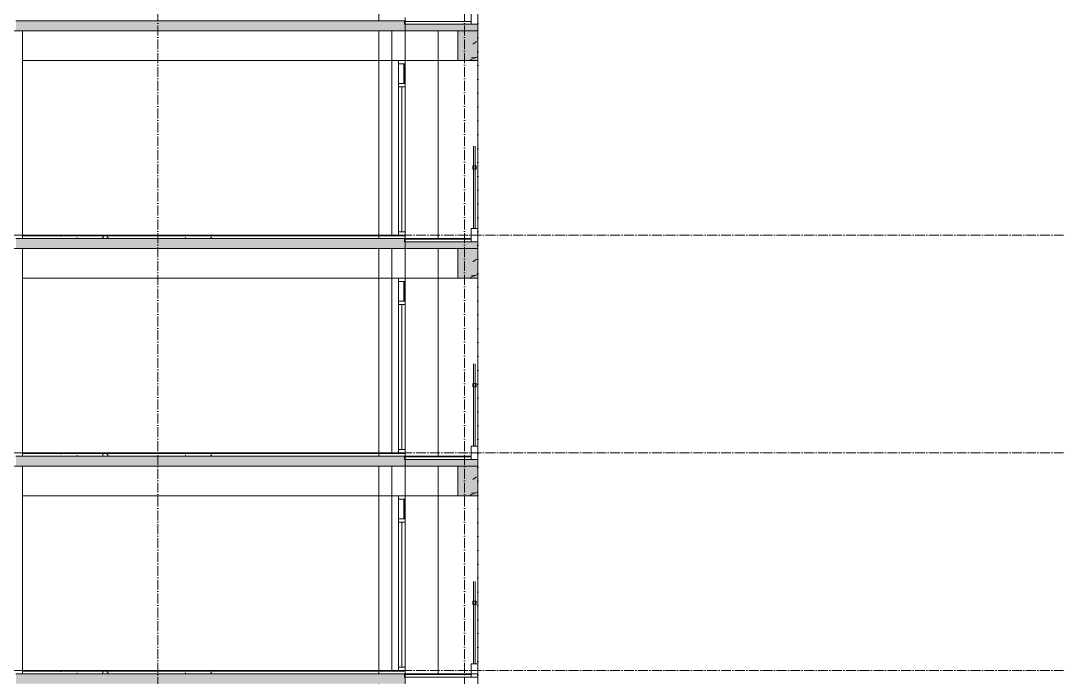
# Model space of a CAD drawing. Header units: millimetres. Extents: x -7075 to 54747, y -13937 to 93540.
# Drawn here: x 35675 to 51521, y 58100 to 68050 of the extents above; entities that cross this region are included whole.
import ezdxf

# ---------------------------------------------------------------- set-up
doc = ezdxf.new("R2010")
doc.units = ezdxf.units.MM
doc.linetypes.add('Grid Line', pattern=[4.2, 3, -0.6, 0, -0.6])
for name, color, linetype, lineweight in [('A-FLOR-HRAL', 41, 'Continuous', 5), ('CUA', 31, 'Continuous', 9), ('NET CAT', 3, 'Continuous', 5), ('NET CATConcrete', 3, 'Continuous', 5), ('NET THAY 1', 41, 'Continuous', 5), ('NET THAY 2', 55, 'Continuous', 5), ('NET-CAT', 3, 'Continuous', 15), ('NET-THAY', 2, 'Continuous', 9), ('TRUC', 225, 'Continuous', 5)]:
    doc.layers.add(name, color=color, linetype=linetype, lineweight=lineweight)
pattern_1 = [(0, (19236.3, 76100), (812.8, 203.2), [67.056, -542.544, 67.056, -542.544, -3251.2]), (0, (19236.3, 76100), (812.8, 203.2), [-1219.2, 67.056, -1152.144, 67.056, -542.544, -1422.4]), (0, (19236.3, 76100), (812.8, 203.2), [-3048, 67.056, -339.344, 67.056, -948.944]), (120, (19541.1, 76201.6), (-582.3764, 602.3054), [67.056, -542.544, 67.056, -3793.744]), (120, (19541.1, 76201.6), (-582.3764, 602.3054), [-676.656, -542.544, 67.056, -1152.144, -2032]), (120, (19541.1, 76201.6), (-582.3764, 602.3054), [-2438.4, 67.056, -542.544, 67.056, -1355.344]), (120, (19541.1, 76201.6), (-582.3764, 602.3054), [-3115.056, -339.344, 67.056, -948.944]), (240, (19642.7, 76608), (-230.4236, -805.5054), [67.056, -542.544, 67.056, -3793.744]), (240, (19642.7, 76608), (-230.4236, -805.5054), [-676.656, -542.544, 67.056, -1152.144, -2032]), (240, (19642.7, 76608), (-230.4236, -805.5054), [-2438.4, 67.056, -542.544, 67.056, -1355.344]), (240, (19642.7, 76608), (-230.4236, -805.5054), [-3115.056, -339.344, 67.056, -948.944])]
pattern_2 = [(0, (19236.3, 79400), (812.8, 203.2), [67.056, -542.544, 67.056, -542.544, -3251.2]), (0, (19236.3, 79400), (812.8, 203.2), [-1219.2, 67.056, -1152.144, 67.056, -542.544, -1422.4]), (0, (19236.3, 79400), (812.8, 203.2), [-3048, 67.056, -339.344, 67.056, -948.944]), (120, (19541.1, 79501.6), (-582.3764, 602.3054), [67.056, -542.544, 67.056, -3793.744]), (120, (19541.1, 79501.6), (-582.3764, 602.3054), [-676.656, -542.544, 67.056, -1152.144, -2032]), (120, (19541.1, 79501.6), (-582.3764, 602.3054), [-2438.4, 67.056, -542.544, 67.056, -1355.344]), (120, (19541.1, 79501.6), (-582.3764, 602.3054), [-3115.056, -339.344, 67.056, -948.944]), (240, (19642.7, 79908), (-230.4236, -805.5054), [67.056, -542.544, 67.056, -3793.744]), (240, (19642.7, 79908), (-230.4236, -805.5054), [-676.656, -542.544, 67.056, -1152.144, -2032]), (240, (19642.7, 79908), (-230.4236, -805.5054), [-2438.4, 67.056, -542.544, 67.056, -1355.344]), (240, (19642.7, 79908), (-230.4236, -805.5054), [-3115.056, -339.344, 67.056, -948.944])]
pattern_3 = [(0, (19236.3, 82700), (812.8, 203.2), [67.056, -542.544, 67.056, -542.544, -3251.2]), (0, (19236.3, 82700), (812.8, 203.2), [-1219.2, 67.056, -1152.144, 67.056, -542.544, -1422.4]), (0, (19236.3, 82700), (812.8, 203.2), [-3048, 67.056, -339.344, 67.056, -948.944]), (120, (19541.1, 82801.6), (-582.3764, 602.3054), [67.056, -542.544, 67.056, -3793.744]), (120, (19541.1, 82801.6), (-582.3764, 602.3054), [-676.656, -542.544, 67.056, -1152.144, -2032]), (120, (19541.1, 82801.6), (-582.3764, 602.3054), [-2438.4, 67.056, -542.544, 67.056, -1355.344]), (120, (19541.1, 82801.6), (-582.3764, 602.3054), [-3115.056, -339.344, 67.056, -948.944]), (240, (19642.7, 83208), (-230.4236, -805.5054), [67.056, -542.544, 67.056, -3793.744]), (240, (19642.7, 83208), (-230.4236, -805.5054), [-676.656, -542.544, 67.056, -1152.144, -2032]), (240, (19642.7, 83208), (-230.4236, -805.5054), [-2438.4, 67.056, -542.544, 67.056, -1355.344]), (240, (19642.7, 83208), (-230.4236, -805.5054), [-3115.056, -339.344, 67.056, -948.944])]

# ---------------------------------------------------------------- blocks, each defined once
blk = doc.blocks.new('M_Concrete-Rectangular-Column - C10-1500 x 300mm-1075075-A-A')
at = {"layer": 'NET CAT', "color": 4}
for p, q in [((41100, 58000), (41100, 54850)), ((42600, 58150), (41500, 58150)), ((42600, 58100), (42600, 58150)), ((42600, 54800), (42600, 57550)), ((41100, 54700), (41100, 51550)), ((42600, 51500), (42600, 54250)), ((41100, 51400), (41100, 48250)), ((42600, 48200), (42600, 50950)), ((41100, 48100), (41100, 44950)), ((42600, 44950), (42600, 47650)), ((42600, 44950), (41500, 44950))]:
    blk.add_line(p, q, dxfattribs=at)
blk = doc.blocks.new('M_Concrete-Rectangular-Column - C10-1500 x 300mm-V78-A-A')
at = {"layer": 'NET CAT', "color": 4}
for p, q in [((42600, 71350), (41500, 71350)), ((42600, 71300), (42600, 71350)), ((41100, 71200), (41100, 68050)), ((42600, 68000), (42600, 70750)), ((41100, 67900), (41100, 64750)), ((42600, 64700), (42600, 67450)), ((41100, 64600), (41100, 61450)), ((42600, 61400), (42600, 64150)), ((41100, 61300), (41100, 58150)), ((42600, 58150), (42600, 60850)), ((42600, 58150), (41500, 58150))]:
    blk.add_line(p, q, dxfattribs=at)
blk = doc.blocks.new('ALC1807-ASCENT PLAZA-KET CAU 180524_rvt-1-A-A')
at = {"color": 4, "lineweight": 5}
for name in ['M_Concrete-Rectangular-Column - C10-1500 x 300mm-V78-A-A', 'M_Concrete-Rectangular-Column - C10-1500 x 300mm-1075075-A-A']:
    blk.add_blockref(name, (0, 0), dxfattribs=at)
blk = doc.blocks.new('CUA LO GIA - DB6-1834140-A-A')
at = {"layer": 'CUA'}
for p, q in [((41400, 24500), (41400, 24450)), ((41500, 24500), (41400, 24500)), ((41400, 24450), (41500, 24450)), ((41400, 24150), (41400, 24450)), ((41490, 24450), (41480, 24450)), ((41480, 24450), (41480, 24150)), ((41490, 24150), (41490, 24450)), ((41500, 24450), (41500, 24500)), ((41500, 24150), (41500, 24450)), ((41500, 24150), (41400, 24150)), ((41400, 24150), (41400, 24100)), ((41400, 24100), (41500, 24100)), ((41450, 24100), (41400, 24100)), ((41400, 24100), (41400, 21900)), ((41450, 21900), (41450, 24100)), ((41480, 24150), (41490, 24150)), ((41500, 24100), (41500, 24150)), ((41500, 24100), (41500, 21900)), ((41400, 21900), (41400, 21850)), ((41500, 21900), (41400, 21900)), ((41400, 21900), (41450, 21900)), ((41500, 21850), (41500, 21900)), ((41400, 21850), (41500, 21850))]:
    blk.add_line(p, q, dxfattribs=at)
blk = doc.blocks.new('Railing - 25mm-V63-A-A')
at = {"layer": 'NET THAY 2'}
for p, q in [((37, 18700), (37, 19950)), ((62, 19950), (62, 18700))]:
    blk.add_line(p, q, dxfattribs=at)
blk = doc.blocks.new('Railing - Railing-1915012-A-A')
at = {"layer": 'A-FLOR-HRAL'}
for p, q in [((42525, 22950), (42525, 22900)), ((42575, 22950), (42525, 22950)), ((42525, 22900), (42575, 22900)), ((42575, 22900), (42575, 22950))]:
    blk.add_line(p, q, dxfattribs=at)
at = {"extrusion": (0, 0, -1), "zscale": -1}
blk.add_blockref('Railing - 25mm-V63-A-A', (-42600, 3300), dxfattribs=at)

msp = doc.modelspace()

# ---------------------------------------------------------------- hatches: boundary and pattern name
at = {"layer": 'NET CAT', "lineweight": 9}
h = msp.add_hatch(color=7, dxfattribs=at)
h.paths.add_polyline_path([(40110.6, 67900), (41499.9, 67900), (41499.9, 68050), (35649.9, 68050), (35649.9, 67900), (36906.2, 67900)], flags=0)
h.paths.add_polyline_path([(6949.9, 67900), (6949.9, 68050), (1099.9, 68050), (1099.9, 67900), (1657.6, 67900)], flags=0)
h.paths.add_polyline_path([(9649.9, 67900), (11599.9, 67900), (11599.9, 68050), (9649.9, 68050)], flags=0)
h.paths.add_polyline_path([(32949.9, 67900), (32949.9, 68050), (24699.9, 68050), (24699.9, 67900), (32799.9, 67900)], flags=0)
h = msp.add_hatch(color=7, dxfattribs=at)
h.paths.add_polyline_path([(40110.6, 67900), (41499.9, 67900), (41499.9, 68050), (35599.9, 68050), (35599.9, 67900), (36906.2, 67900)])
h.paths.add_polyline_path([(1099.9, 67900), (6949.9, 67900), (6949.9, 68050), (1099.9, 68050)])
h.paths.add_polyline_path([(9599.9, 67900), (11599.9, 67900), (11599.9, 68050), (9599.9, 68050)])
h.paths.add_polyline_path([(32999.9, 67900), (32999.9, 68050), (24699.9, 68050), (24699.9, 67900), (32900.6, 67900)])
for points in [[(42599.9, 67900), (42599.9, 68000), (41499.9, 68000), (41499.9, 67900), (42299.9, 67900)], [(42599.9, 67900), (42599.9, 68000), (41499.9, 68000), (41499.9, 67900)], [(42599.9, 64600), (42599.9, 64700), (41499.9, 64700), (41499.9, 64600), (42299.9, 64600)], [(42599.9, 64600), (42599.9, 64700), (41499.9, 64700), (41499.9, 64600)], [(42599.9, 61300), (42599.9, 61400), (41499.9, 61400), (41499.9, 61300), (42299.9, 61300)], [(42599.9, 61300), (42599.9, 61400), (41499.9, 61400), (41499.9, 61300)]]:
    msp.add_hatch(color=7, dxfattribs=at).paths.add_polyline_path(points, flags=0)
h = msp.add_hatch(color=7, dxfattribs=at)
h.paths.add_polyline_path([(40110.6, 64600), (41499.9, 64600), (41499.9, 64750), (35649.9, 64750), (35649.9, 64600), (36906.2, 64600)], flags=0)
h.paths.add_polyline_path([(6949.9, 64600), (6949.9, 64750), (1099.9, 64750), (1099.9, 64600), (1657.6, 64600)], flags=0)
h.paths.add_polyline_path([(9649.9, 64600), (11599.9, 64600), (11599.9, 64750), (9649.9, 64750)], flags=0)
h.paths.add_polyline_path([(32949.9, 64600), (32949.9, 64750), (24699.9, 64750), (24699.9, 64600), (32799.9, 64600)], flags=0)
h = msp.add_hatch(color=7, dxfattribs=at)
h.paths.add_polyline_path([(40110.6, 64600), (41499.9, 64600), (41499.9, 64750), (35599.9, 64750), (35599.9, 64600), (36906.2, 64600)])
h.paths.add_polyline_path([(1099.9, 64600), (6949.9, 64600), (6949.9, 64750), (1099.9, 64750)])
h.paths.add_polyline_path([(9599.9, 64600), (11599.9, 64600), (11599.9, 64750), (9599.9, 64750)])
h.paths.add_polyline_path([(32999.9, 64600), (32999.9, 64750), (24699.9, 64750), (24699.9, 64600), (32900.6, 64600)])
at = {"layer": 'NET CAT'}
h = msp.add_hatch(dxfattribs=at)
h.set_pattern_fill('FP_4', color=10, style=0, pattern_type=2)
h.set_pattern_definition(pattern_3)
h.paths.add_polyline_path([(35749.9, 64790), (41299.9, 64790), (41299.9, 64800), (35749.9, 64800)], flags=0)
h = msp.add_hatch(dxfattribs=at)
h.set_pattern_fill('FP_4', color=10, style=0, pattern_type=2)
h.set_pattern_definition(pattern_3)
h.paths.add_polyline_path([(36906.2, 64750), (41299.9, 64750), (41299.9, 64790), (35749.9, 64790), (35749.9, 64750)], flags=0)
h = msp.add_hatch(dxfattribs=at)
h.set_pattern_fill('FP_4', color=10, style=0, pattern_type=2)
h.set_pattern_definition(pattern_2)
h.paths.add_polyline_path([(35749.9, 61490), (41299.9, 61490), (41299.9, 61500), (35749.9, 61500)], flags=0)
h = msp.add_hatch(dxfattribs=at)
h.set_pattern_fill('FP_4', color=10, style=0, pattern_type=2)
h.set_pattern_definition(pattern_2)
h.paths.add_polyline_path([(36906.2, 61450), (41299.9, 61450), (41299.9, 61490), (35749.9, 61490), (35749.9, 61450)], flags=0)
at = {"layer": 'NET CAT', "lineweight": 9}
h = msp.add_hatch(color=7, dxfattribs=at)
h.paths.add_polyline_path([(40110.6, 61300), (41499.9, 61300), (41499.9, 61450), (35649.9, 61450), (35649.9, 61300), (36906.2, 61300)], flags=0)
h.paths.add_polyline_path([(6949.9, 61300), (6949.9, 61450), (1099.9, 61450), (1099.9, 61300), (1657.6, 61300)], flags=0)
h.paths.add_polyline_path([(9649.9, 61300), (11599.9, 61300), (11599.9, 61450), (9649.9, 61450)], flags=0)
h.paths.add_polyline_path([(32949.9, 61300), (32949.9, 61450), (24699.9, 61450), (24699.9, 61300), (32799.9, 61300)], flags=0)
h = msp.add_hatch(color=7, dxfattribs=at)
h.paths.add_polyline_path([(40110.6, 61300), (41499.9, 61300), (41499.9, 61450), (35599.9, 61450), (35599.9, 61300), (36906.2, 61300)])
h.paths.add_polyline_path([(1099.9, 61300), (6949.9, 61300), (6949.9, 61450), (1099.9, 61450)])
h.paths.add_polyline_path([(9599.9, 61300), (11599.9, 61300), (11599.9, 61450), (9599.9, 61450)])
h.paths.add_polyline_path([(32999.9, 61300), (32999.9, 61450), (24699.9, 61450), (24699.9, 61300), (32900.6, 61300)])
at = {"layer": 'NET CAT'}
h = msp.add_hatch(dxfattribs=at)
h.set_pattern_fill('FP_4', color=10, style=0, pattern_type=2)
h.set_pattern_definition(pattern_1)
h.paths.add_polyline_path([(35749.9, 58190), (41299.9, 58190), (41299.9, 58200), (35749.9, 58200)], flags=0)
h = msp.add_hatch(dxfattribs=at)
h.set_pattern_fill('FP_4', color=10, style=0, pattern_type=2)
h.set_pattern_definition(pattern_1)
h.paths.add_polyline_path([(36906.2, 58150), (41299.9, 58150), (41299.9, 58190), (35749.9, 58190), (35749.9, 58150)], flags=0)
at = {"layer": 'NET CAT', "lineweight": 9}
h = msp.add_hatch(color=7, dxfattribs=at)
h.paths.add_polyline_path([(40110.6, 58000), (41499.9, 58000), (41499.9, 58150), (35649.9, 58150), (35649.9, 58000), (36906.2, 58000)], flags=0)
h.paths.add_polyline_path([(6949.9, 58000), (6949.9, 58150), (1099.9, 58150), (1099.9, 58000), (1657.6, 58000)], flags=0)
h.paths.add_polyline_path([(9649.9, 58000), (11599.9, 58000), (11599.9, 58150), (9649.9, 58150)], flags=0)
h.paths.add_polyline_path([(32949.9, 58000), (32949.9, 58150), (24699.9, 58150), (24699.9, 58000), (32799.9, 58000)], flags=0)
h = msp.add_hatch(color=7, dxfattribs=at)
h.paths.add_polyline_path([(40110.6, 58000), (41499.9, 58000), (41499.9, 58150), (35599.9, 58150), (35599.9, 58000), (36906.2, 58000)])
h.paths.add_polyline_path([(1099.9, 58000), (6949.9, 58000), (6949.9, 58150), (1099.9, 58150)])
h.paths.add_polyline_path([(9599.9, 58000), (11599.9, 58000), (11599.9, 58150), (9599.9, 58150)])
h.paths.add_polyline_path([(32999.9, 58000), (32999.9, 58150), (24699.9, 58150), (24699.9, 58000), (32900.6, 58000)])
at = {"layer": 'NET CATConcrete'}
h = msp.add_hatch(dxfattribs=at)
h.set_pattern_fill('FP_1', color=256, style=0, pattern_type=2)
h.set_pattern_definition([(50, (19236.3, 82700), (1457.47, -127.51), [152.4, -1676.4]), (355, (19236.3, 82700), (-281.94, 1528.454), [121.92, -1341.12]), (100.451, (19357.8, 82689.4), (1175.54, 1400.93), [129.52, -1424.72]), (46.184, (19236.3, 83106.4), (2168.63, -336.34), [228.6, -2514.6]), (96.636, (19417, 83078.4), (1899.22, 1979.42), [194.28, -2137.08]), (351.184, (19236.3, 83106.4), (1899.24, 1979.4), [182.88, -2011.68]), (21, (19439.5, 83004.8), (1212.915, -818.12), [152.4, -1676.4]), (326, (19439.5, 83004.8), (494.42, 1473.504), [121.92, -1341.12]), (71.451, (19540.6, 82936.6), (1707.34, 655.37), [129.52, -1424.72]), (37.5, (19236.3, 82700), (24.709, 676.44), [67.056, -1257.808, 67.056, -1294.384, -1346.2]), (37.5, (19236.3, 82700), (24.709, 676.44), [-2686.304, 67.056, -1279.144]), (7.5, (19236.3, 82700), (534.558, 801.444), [67.056, -709.168, 67.056, -1227.328, -513.08]), (7.5, (19236.3, 82700), (534.558, 801.444), [-2070.61, 67.056, -446.024]), (327.5, (18783.16, 82700), (1084.728, -45.831), [67.056, -440.944, 67.056, -1517.904, -2103.12]), (327.5, (18783.16, 82700), (1084.728, -45.831), [-2092.96, 67.056, -2036.064]), (317.5, (18580, 82700), (1185.035, 203.414), [67.056, -593.344, 67.056, -985.52, -1493.52]), (317.5, (18580, 82700), (1185.035, 203.414), [-1712.976, 67.056, -1426.464])])
h.paths.add_polyline_path([(42299.9, 67450), (42599.9, 67450), (42599.9, 67900), (42299.9, 67900)], flags=0)
for points in [[(42299.9, 67450), (42599.9, 67450), (42599.9, 67900), (42299.9, 67900)], [(42299.9, 64150), (42599.9, 64150), (42599.9, 64600), (42299.9, 64600)], [(42299.9, 60850), (42599.9, 60850), (42599.9, 61300), (42299.9, 61300)]]:
    msp.add_hatch(color=256, dxfattribs=at).paths.add_polyline_path(points, flags=0)
h = msp.add_hatch(dxfattribs=at)
h.set_pattern_fill('FP_1', color=256, style=0, pattern_type=2)
h.set_pattern_definition([(50, (19236.3, 79400), (1457.47, -127.51), [152.4, -1676.4]), (355, (19236.3, 79400), (-281.94, 1528.454), [121.92, -1341.12]), (100.451, (19357.8, 79389.4), (1175.54, 1400.93), [129.52, -1424.72]), (46.184, (19236.3, 79806.4), (2168.63, -336.34), [228.6, -2514.6]), (96.636, (19417, 79778.4), (1899.22, 1979.42), [194.28, -2137.08]), (351.184, (19236.3, 79806.4), (1899.24, 1979.4), [182.88, -2011.68]), (21, (19439.5, 79704.8), (1212.915, -818.12), [152.4, -1676.4]), (326, (19439.5, 79704.8), (494.42, 1473.504), [121.92, -1341.12]), (71.451, (19540.6, 79636.6), (1707.34, 655.37), [129.52, -1424.72]), (37.5, (19236.3, 79400), (24.709, 676.44), [67.056, -1257.808, 67.056, -1294.384, -1346.2]), (37.5, (19236.3, 79400), (24.709, 676.44), [-2686.304, 67.056, -1279.144]), (7.5, (19236.3, 79400), (534.558, 801.444), [67.056, -709.168, 67.056, -1227.328, -513.08]), (7.5, (19236.3, 79400), (534.558, 801.444), [-2070.61, 67.056, -446.024]), (327.5, (18783.16, 79400), (1084.728, -45.831), [67.056, -440.944, 67.056, -1517.904, -2103.12]), (327.5, (18783.16, 79400), (1084.728, -45.831), [-2092.96, 67.056, -2036.064]), (317.5, (18580, 79400), (1185.035, 203.414), [67.056, -593.344, 67.056, -985.52, -1493.52]), (317.5, (18580, 79400), (1185.035, 203.414), [-1712.976, 67.056, -1426.464])])
h.paths.add_polyline_path([(42299.9, 64150), (42599.9, 64150), (42599.9, 64600), (42299.9, 64600)], flags=0)
h = msp.add_hatch(dxfattribs=at)
h.set_pattern_fill('FP_1', color=256, style=0, pattern_type=2)
h.set_pattern_definition([(50, (19236.3, 76100), (1457.47, -127.51), [152.4, -1676.4]), (355, (19236.3, 76100), (-281.94, 1528.454), [121.92, -1341.12]), (100.451, (19357.8, 76089.4), (1175.54, 1400.93), [129.52, -1424.72]), (46.184, (19236.3, 76506.4), (2168.63, -336.34), [228.6, -2514.6]), (96.636, (19417, 76478.4), (1899.22, 1979.42), [194.28, -2137.08]), (351.184, (19236.3, 76506.4), (1899.24, 1979.4), [182.88, -2011.68]), (21, (19439.5, 76404.8), (1212.915, -818.12), [152.4, -1676.4]), (326, (19439.5, 76404.8), (494.42, 1473.504), [121.92, -1341.12]), (71.451, (19540.6, 76336.6), (1707.34, 655.37), [129.52, -1424.72]), (37.5, (19236.3, 76100), (24.709, 676.44), [67.056, -1257.808, 67.056, -1294.384, -1346.2]), (37.5, (19236.3, 76100), (24.709, 676.44), [-2686.304, 67.056, -1279.144]), (7.5, (19236.3, 76100), (534.558, 801.444), [67.056, -709.168, 67.056, -1227.328, -513.08]), (7.5, (19236.3, 76100), (534.558, 801.444), [-2070.61, 67.056, -446.024]), (327.5, (18783.16, 76100), (1084.728, -45.831), [67.056, -440.944, 67.056, -1517.904, -2103.12]), (327.5, (18783.16, 76100), (1084.728, -45.831), [-2092.96, 67.056, -2036.064]), (317.5, (18580, 76100), (1185.035, 203.414), [67.056, -593.344, 67.056, -985.52, -1493.52]), (317.5, (18580, 76100), (1185.035, 203.414), [-1712.976, 67.056, -1426.464])])
h.paths.add_polyline_path([(42299.9, 60850), (42599.9, 60850), (42599.9, 61300), (42299.9, 61300)], flags=0)

# ---------------------------------------------------------------- linework, layer by layer
at = {"layer": 'NET CAT', "lineweight": 13}
for p, q in [((42299.9, 67900), (42299.9, 67450)), ((42599.9, 67450), (42599.9, 67900)), ((42299.9, 67450), (42599.9, 67450)), ((42299.9, 64600), (42299.9, 64150)), ((42599.9, 64150), (42599.9, 64600)), ((42299.9, 64150), (42599.9, 64150)), ((42299.9, 61300), (42299.9, 60850)), ((42599.9, 60850), (42599.9, 61300)), ((42299.9, 60850), (42599.9, 60850))]:
    msp.add_line(p, q, dxfattribs=at)
at = {"layer": 'NET CATConcrete'}
for p, q in [((42299.9, 67900), (42299.9, 67450)), ((42599.9, 67900), (42299.9, 67900)), ((42299.9, 67450), (35699.9, 67450)), ((42299.9, 64600), (42299.9, 64150)), ((42599.9, 64600), (42299.9, 64600)), ((42299.9, 64150), (35699.9, 64150)), ((42299.9, 61300), (42299.9, 60850)), ((42599.9, 61300), (42299.9, 61300))]:
    msp.add_line(p, q, dxfattribs=at)
at = {"layer": 'NET THAY 2'}
for p, q in [((42499.9, 68040), (41489.9, 68040)), ((41499.9, 68050), (41499.9, 68100)), ((41299.9, 64800), (35699.9, 64800)), ((41499.9, 64790), (35699.9, 64790)), ((41299.9, 64800), (41499.9, 64800)), ((42499.9, 64750), (41489.9, 64750)), ((42499.9, 64740), (41489.9, 64740)), ((41499.9, 64750), (41499.9, 64800)), ((41299.9, 61500), (35699.9, 61500)), ((41499.9, 61490), (35699.9, 61490)), ((41299.9, 61500), (41499.9, 61500)), ((41499.9, 61450), (41499.9, 61500)), ((42499.9, 61450), (41489.9, 61450)), ((42499.9, 61440), (41489.9, 61440)), ((41299.9, 58200), (35699.9, 58200)), ((41499.9, 58190), (35699.9, 58190)), ((41299.9, 58200), (41499.9, 58200)), ((41499.9, 58150), (41499.9, 58200)), ((42499.9, 58150), (41489.9, 58150)), ((42499.9, 58140), (41489.9, 58140))]:
    msp.add_line(p, q, dxfattribs=at)
at = {"layer": 'NET-CAT'}
for p, q in [((42499.9, 68000), (42499.9, 68200)), ((42599.9, 68000), (42599.9, 68200)), ((41499.9, 68050), (35599.9, 68050)), ((41499.9, 68050), (35649.9, 68050)), ((41489.9, 68050), (41489.9, 68000)), ((41489.9, 68000), (42599.9, 68000)), ((41499.9, 67900), (41499.9, 68050)), ((42599.9, 68000), (41499.9, 68000)), ((41499.9, 68000), (41499.9, 67900)), ((42599.9, 68000), (41499.9, 68000)), ((42599.9, 67900), (42599.9, 68000)), ((42599.9, 67900), (42599.9, 68000)), ((33099.9, 67900), (42299.9, 67900)), ((33099.9, 67900), (42299.9, 67900)), ((35699.9, 67900), (35599.9, 67900)), ((35699.9, 64750), (35699.9, 67900)), ((41299.9, 67900), (41299.9, 67450)), ((41499.9, 67900), (41299.9, 67900)), ((41499.9, 67450), (41499.9, 67900)), ((41299.9, 67450), (41499.9, 67450)), ((41499.9, 64800), (41499.9, 64850)), ((42599.9, 64900), (42499.9, 64900)), ((42499.9, 64700), (42499.9, 64900)), ((42599.9, 64700), (42599.9, 64900)), ((41499.9, 64750), (35599.9, 64750)), ((35599.9, 64750), (35699.9, 64750)), ((41499.9, 64750), (35649.9, 64750)), ((35699.9, 64800), (35699.9, 64750)), ((35699.9, 64750), (41299.9, 64750)), ((41489.9, 64750), (41489.9, 64700)), ((41489.9, 64700), (42599.9, 64700)), ((41499.9, 64600), (41499.9, 64750)), ((42599.9, 64700), (41499.9, 64700)), ((41499.9, 64700), (41499.9, 64600)), ((42599.9, 64700), (41499.9, 64700)), ((42599.9, 64600), (42599.9, 64700)), ((42599.9, 64600), (42599.9, 64700)), ((33099.9, 64600), (42299.9, 64600)), ((33099.9, 64600), (42299.9, 64600)), ((35699.9, 64600), (35599.9, 64600)), ((35699.9, 61450), (35699.9, 64600)), ((41299.9, 64600), (41299.9, 64150)), ((41499.9, 64600), (41299.9, 64600)), ((41499.9, 64150), (41499.9, 64600)), ((41299.9, 64150), (41499.9, 64150)), ((35699.9, 61500), (35699.9, 61450)), ((41499.9, 61500), (41499.9, 61550)), ((42599.9, 61600), (42499.9, 61600)), ((42499.9, 61400), (42499.9, 61600)), ((42599.9, 61400), (42599.9, 61600)), ((41499.9, 61450), (35599.9, 61450)), ((35599.9, 61450), (35699.9, 61450)), ((41499.9, 61450), (35649.9, 61450)), ((35699.9, 61450), (41299.9, 61450)), ((41489.9, 61450), (41489.9, 61400)), ((41489.9, 61400), (42599.9, 61400)), ((41499.9, 61300), (41499.9, 61450)), ((42599.9, 61400), (41499.9, 61400)), ((41499.9, 61400), (41499.9, 61300)), ((42599.9, 61400), (41499.9, 61400)), ((42599.9, 61300), (42599.9, 61400)), ((42599.9, 61300), (42599.9, 61400)), ((33099.9, 61300), (42299.9, 61300)), ((33099.9, 61300), (42299.9, 61300)), ((35699.9, 61300), (35599.9, 61300)), ((35699.9, 58150), (35699.9, 61300)), ((41299.9, 61300), (41299.9, 60850)), ((41499.9, 61300), (41299.9, 61300)), ((41499.9, 60850), (41499.9, 61300)), ((41299.9, 60850), (41499.9, 60850)), ((35699.9, 58200), (35699.9, 58150)), ((41499.9, 58200), (41499.9, 58250)), ((42599.9, 58300), (42499.9, 58300)), ((42499.9, 58100), (42499.9, 58300)), ((42599.9, 58100), (42599.9, 58300)), ((41499.9, 58150), (35599.9, 58150)), ((35599.9, 58150), (35699.9, 58150)), ((41499.9, 58150), (35649.9, 58150)), ((35699.9, 58150), (41299.9, 58150)), ((41489.9, 58150), (41489.9, 58100)), ((41489.9, 58100), (42599.9, 58100)), ((41499.9, 58000), (41499.9, 58150))]:
    msp.add_line(p, q, dxfattribs=at)
at = {"layer": 'NET-THAY'}
for p, q in [((41999.9, 67900), (41999.9, 64750)), ((42299.9, 67900), (42599.9, 67900)), ((41299.9, 64850), (41299.9, 67450)), ((41299.9, 64800), (41299.9, 64850)), ((41299.9, 64850), (41299.9, 64800)), ((41999.9, 64600), (41999.9, 61450)), ((42299.9, 64600), (42599.9, 64600)), ((41299.9, 61550), (41299.9, 64150)), ((41299.9, 61500), (41299.9, 61550)), ((41299.9, 61550), (41299.9, 61500)), ((41999.9, 61300), (41999.9, 58150)), ((42299.9, 61300), (42599.9, 61300)), ((42299.9, 60850), (35699.9, 60850)), ((41299.9, 58250), (41299.9, 60850)), ((41299.9, 58200), (41299.9, 58250)), ((41299.9, 58250), (41299.9, 58200))]:
    msp.add_line(p, q, dxfattribs=at)
at = {"layer": 'TRUC', "linetype": 'Grid Line', "ltscale": 50}
for p, q in [((37749.9, -10536.9), (37749.9, 93540.4)), ((42399.9, -10536.9), (42399.9, 93540.4)), ((42599.9, -10333.7), (42599.9, 93540.4)), ((-7075.1, 64800), (51521, 64800)), ((-7075.1, 61500), (51521, 61500)), ((-7075.1, 58200), (51521, 58200))]:
    msp.add_line(p, q, dxfattribs=at)

# ---------------------------------------------------------------- block references
at = {"lineweight": 5}
msp.add_blockref('ALC1807-ASCENT PLAZA-KET CAU 180524_rvt-1-A-A', (0, 0), dxfattribs=at)
at = {"layer": 'CUA'}
for p in [(0, 42950), (0, 39650), (0, 36350)]:
    msp.add_blockref('CUA LO GIA - DB6-1834140-A-A', p, dxfattribs=at)
at = {"layer": 'NET THAY 1'}
for p in [(0, 42900), (0, 39600), (0, 36300)]:
    msp.add_blockref('Railing - Railing-1915012-A-A', p, dxfattribs=at)

doc.saveas('drawing.dxf')
